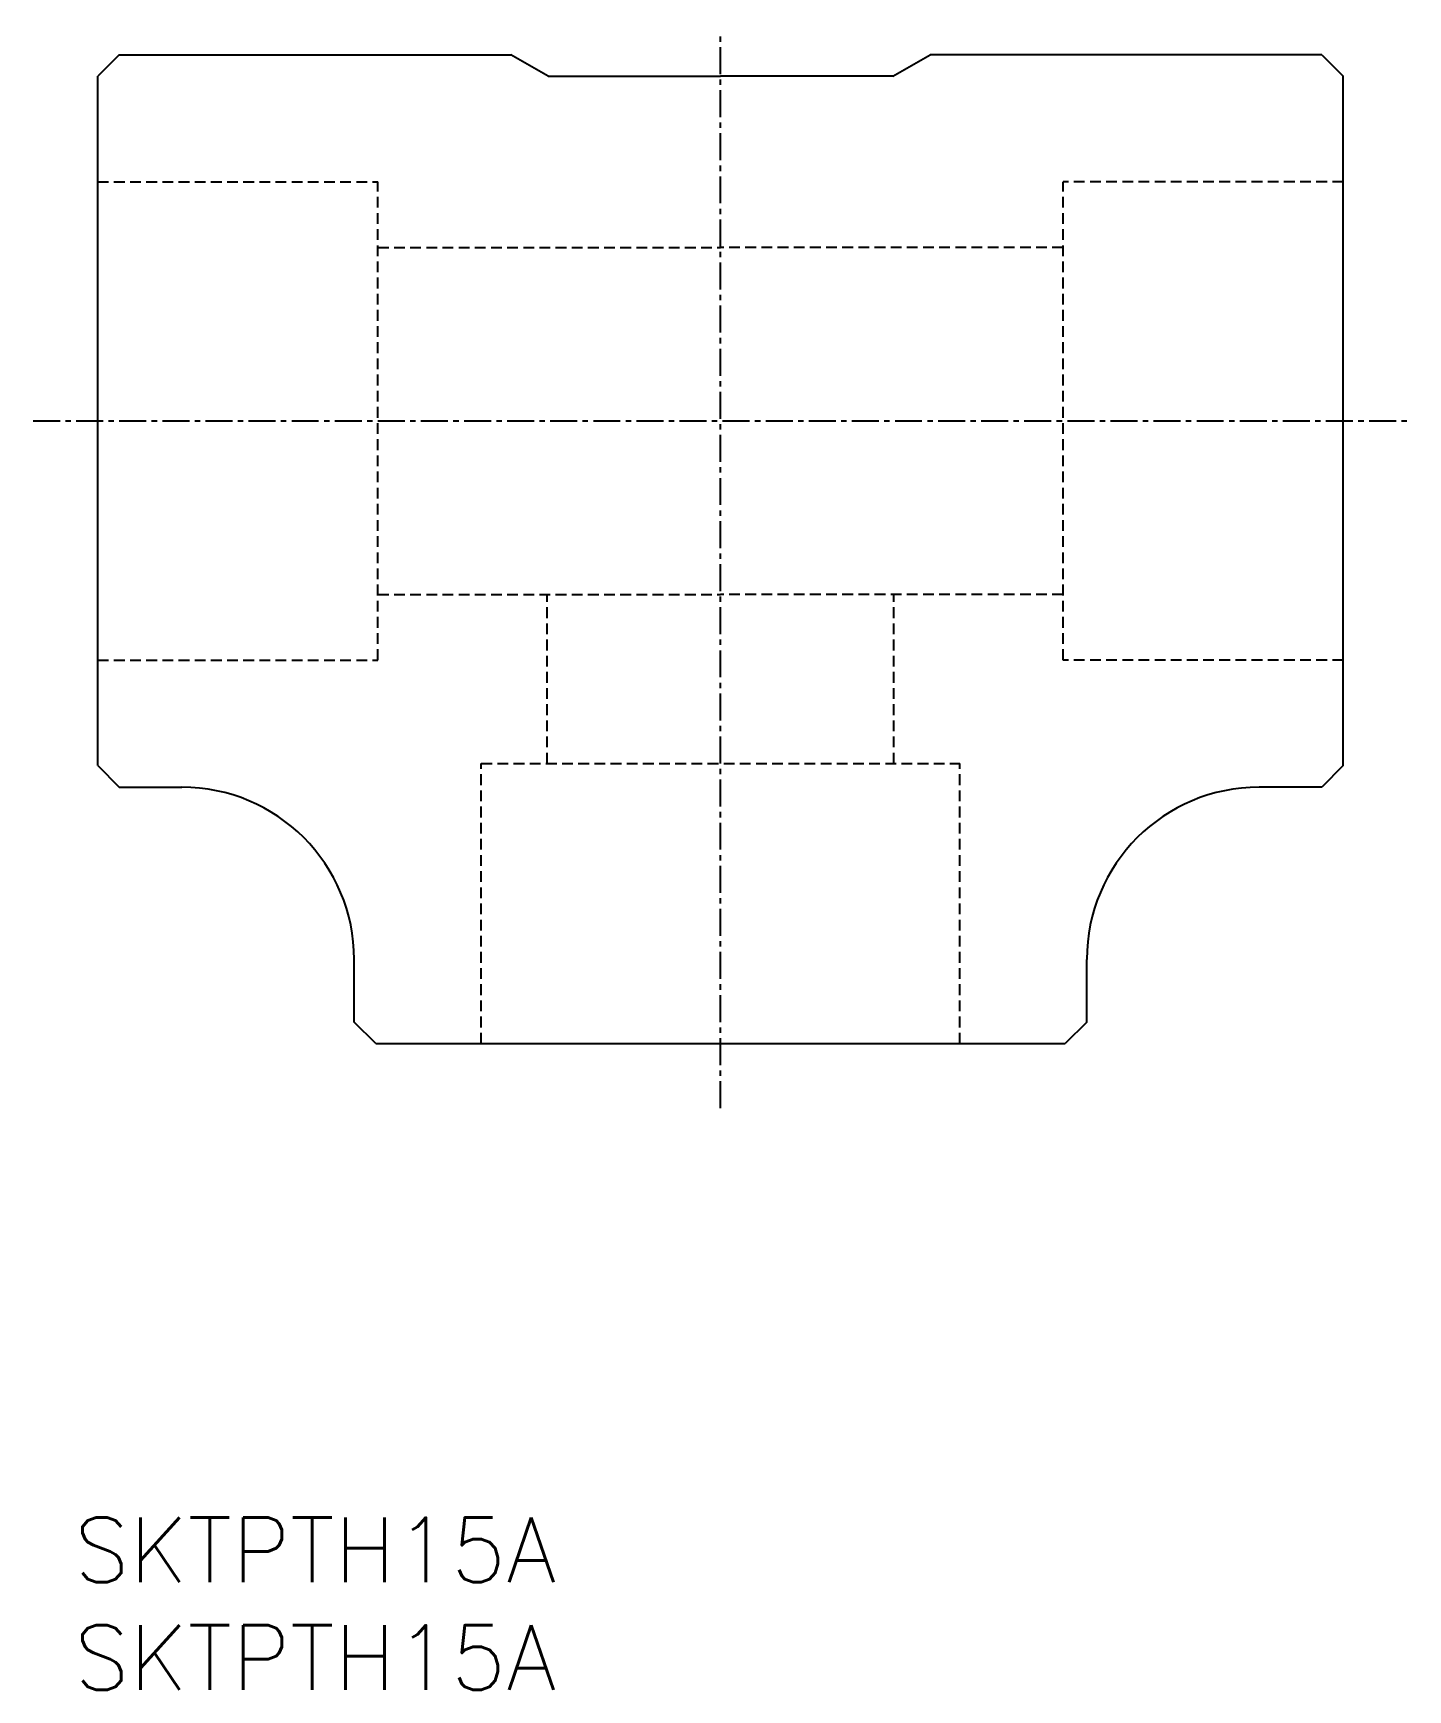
# Model space of a CAD drawing. Extents: x -1.9 to 61.9, y 0 to 76.9.
import ezdxf

# ---------------------------------------------------------------- set-up
doc = ezdxf.new("R2010")
doc.units = 0
doc.linetypes.add('CENTER', pattern=[2, 1.25, -0.25, 0.25, -0.25])
doc.linetypes.add('DASHED', pattern=[0.75, 0.5, -0.25])
doc.layers.get('0').update_dxf_attribs({"linetype": 'CONTINUOUS'})
doc.layers.add('CENTER', color=1, linetype='CENTER')
doc.styles.get("Standard").update_dxf_attribs({"font": 'txt.shx'})

# ---------------------------------------------------------------- blocks, each defined once
blk = doc.blocks.new('*U6')
at = {"color": 7, "linetype": 'CONTINUOUS'}
blk.add_text('SKTPTH15A', height=3, dxfattribs=at).set_placement((0, 0))
blk = doc.blocks.new('*U7')
at = {"color": 7, "linetype": 'CONTINUOUS'}
blk.add_text('SKTPTH15A', height=3, dxfattribs=at).set_placement((0, 5))

msp = doc.modelspace()

# ---------------------------------------------------------------- linework, layer by layer
at = {"color": 7, "linetype": 'CONTINUOUS'}
for p, q in [((2.1, 75.9), (1.1, 74.9)), ((2.1, 75.9), (20.268, 75.9)), ((22, 74.9), (20.268, 75.9)), ((38, 74.9), (39.732, 75.9)), ((57.9, 75.9), (39.732, 75.9)), ((57.9, 75.9), (58.9, 74.9)), ((1.1, 42.9), (1.1, 74.9)), ((22, 74.9), (30, 74.9)), ((38, 74.9), (30, 74.9)), ((58.9, 42.9), (58.9, 74.9)), ((1.1, 42.9), (2.1, 41.9)), ((58.9, 42.9), (57.9, 41.9)), ((2.1, 41.9), (5, 41.9)), ((57.9, 41.9), (55, 41.9)), ((13, 31), (13, 33.9)), ((47, 31), (47, 33.9)), ((14, 30), (13, 31)), ((47, 31), (46, 30)), ((14, 30), (46, 30))]:
    msp.add_line(p, q, dxfattribs=at)
at = {"color": 3, "linetype": 'DASHED'}
for p, q in [((1.1, 70), (14.1, 70)), ((14.1, 47.8), (14.1, 70)), ((58.9, 70), (45.9, 70)), ((45.9, 47.8), (45.9, 70)), ((14.1, 66.95), (30, 66.95)), ((45.9, 66.95), (30, 66.95)), ((14.1, 50.85), (30, 50.85)), ((21.95, 43), (21.95, 50.85)), ((45.9, 50.85), (30, 50.85)), ((38.05, 43), (38.05, 50.85)), ((1.1, 47.8), (14.1, 47.8)), ((58.9, 47.8), (45.9, 47.8)), ((18.9, 30), (18.9, 43)), ((18.9, 43), (41.1, 43)), ((41.1, 30), (41.1, 43))]:
    msp.add_line(p, q, dxfattribs=at)
at = {"color": 7, "linetype": 'CONTINUOUS'}
for centre, start, end in [((5, 33.9), 0, 90), ((55, 33.9), 90, 180)]:
    msp.add_arc(centre, 8, start, end, dxfattribs=at)
at = {"layer": 'CENTER', "color": 1, "linetype": 'CENTER'}
for p, q in [((30, 27), (30, 76.9)), ((-1.9, 58.9), (61.9, 58.9))]:
    msp.add_line(p, q, dxfattribs=at)

# ---------------------------------------------------------------- block references
at = {"color": 7, "linetype": 'CONTINUOUS'}
for name in ['*U7', '*U6']:
    msp.add_blockref(name, (0, 0), dxfattribs=at)

doc.saveas('drawing.dxf')
